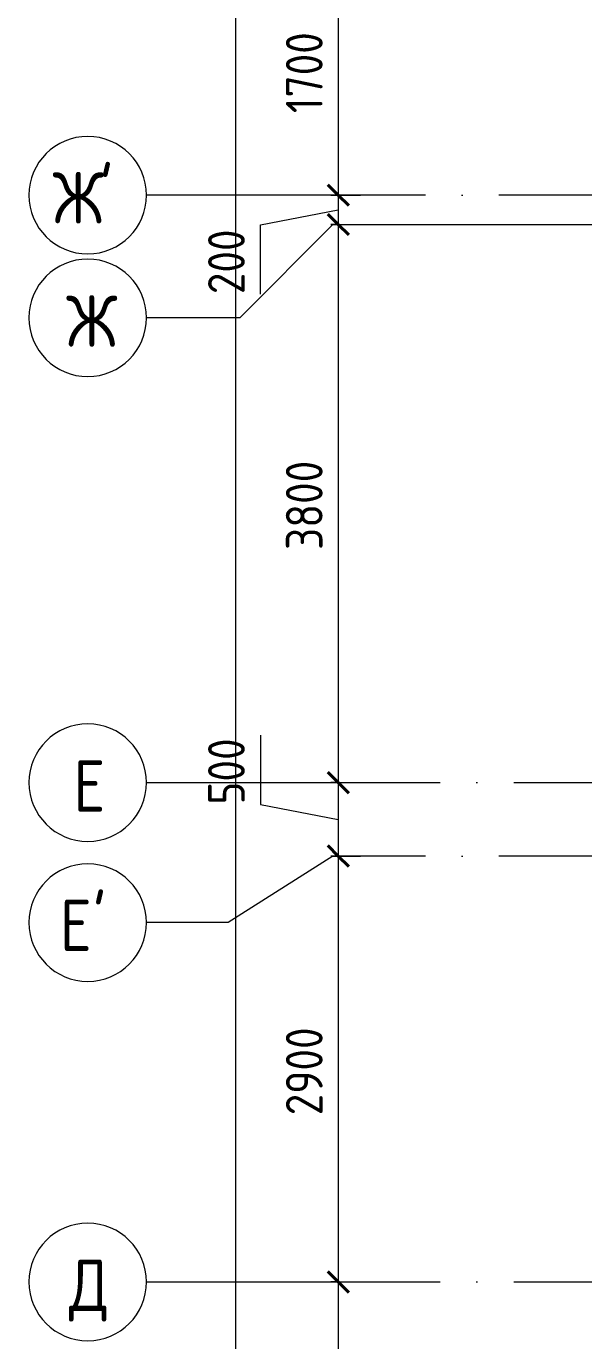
# Model space of a CAD drawing. Header units: millimetres. Extents: x 97 to 61947, y -4357 to 61202.
# Drawn here: x 39229 to 43024, y 18825 to 27775 of the extents above; entities that cross this region are included whole.
import ezdxf

# ---------------------------------------------------------------- set-up
doc = ezdxf.new("R2010")
doc.units = ezdxf.units.MM
doc.linetypes.add('ADSK_Линия сетки', pattern=[2500, 2000, -250, 0, -250])
for name, color, linetype, lineweight in [('A-____-____-DIMS', 211, 'Continuous', 9), ('A-____-____-DIMS-100', 211, 'Continuous', 9), ('S-GRID-____-IDEN', 1, 'Continuous', 20), ('S-GRID-____-OTLN', 1, 'Continuous', 9)]:
    doc.layers.add(name, color=color, linetype=linetype, lineweight=lineweight)
doc.styles.add('GOST Common', font='GOST_Common.ttf', dxfattribs={"width": 0.9, "height": 250})
doc.styles.add('GOST Common_2', font='GOST_Common.ttf', dxfattribs={"width": 0.9, "height": 350})
doc.dimstyles.new('ADSK_Основной_2_5_мм', dxfattribs={"dimscale": 304.8, "dimtxt": 0.824897, "dimasz": 0.463911, "dimexe": 0.492126, "dimexo": 0.001615, "dimgap": 0.098425, "dimtad": 1, "dimlfac": 304.8, "dimrnd": 0.01, "dimdsep": 46, "dimtxsty": 'GOST Common', "dimblk1": 'OBLIQUE', "dimblk2": 'OBLIQUE', "dimsah": 1, "dimcen": 0.09, "dimdle": 0.492126, "dimazin": 2, "dimtfac": 1, "dimtdec": 4, "dimtix": 1, "dimtmove": 0, "dimatfit": 3, "dimfxl": 1, "dimtvp": 1, "dimtolj": 1, "dimtzin": 0, "dimlwd": 20, "dimlwe": 20, "dimarcsym": 2})
doc.dimstyles.new('ADSK_Основной_2_5_мм_Округление_до_10_мм', dxfattribs={"dimscale": 304.8, "dimtxt": 0.824897, "dimasz": 0.463911, "dimexe": 0.492126, "dimexo": 0.001615, "dimgap": 0.098425, "dimtad": 1, "dimdec": 0, "dimlfac": 304.8, "dimrnd": 10, "dimdsep": 46, "dimtxsty": 'GOST Common', "dimblk1": 'OBLIQUE', "dimblk2": 'OBLIQUE', "dimsah": 1, "dimcen": 0.09, "dimdle": 0.492126, "dimazin": 2, "dimtfac": 1, "dimtdec": 4, "dimtix": 1, "dimtmove": 1, "dimatfit": 3, "dimfxl": 1, "dimtvp": 1, "dimtolj": 1, "dimtzin": 0, "dimlwd": 20, "dimlwe": 20, "dimarcsym": 2})
doc.dimstyles.new('ADSK_Основной_2_5_мм_Округление_до_10_мм_1', dxfattribs={"dimscale": 304.8, "dimtxt": 0.824897, "dimasz": 0.463911, "dimexe": 0.492126, "dimexo": 0.001615, "dimgap": 0.098425, "dimtad": 1, "dimdec": 0, "dimlfac": 304.8, "dimrnd": 10, "dimdsep": 46, "dimtxsty": 'GOST Common', "dimblk1": 'OBLIQUE', "dimblk2": 'OBLIQUE', "dimsah": 1, "dimcen": 0.09, "dimdle": 0.492126, "dimazin": 2, "dimtfac": 1, "dimtdec": 4, "dimtix": 1, "dimtmove": 0, "dimatfit": 3, "dimfxl": 1, "dimtvp": 1, "dimtolj": 1, "dimtzin": 0, "dimlwd": 20, "dimlwe": 20, "dimarcsym": 2})

# ---------------------------------------------------------------- blocks, each defined once
blk = doc.blocks.new('Ось сетки - Круг_Ø8 мм-8258-О_АИ_ПП_12_600_Целиком')
at = {"layer": 'S-GRID-____-IDEN'}
for start, end in [(360, 180), (180, 360)]:
    blk.add_arc((0, 0), 4, start, end, dxfattribs=at)
blk = doc.blocks.new('DIMBLOCK15-О_АИ_ПП_12_600_Целиком')
at = {"layer": 'A-____-____-DIMS-100', "lineweight": 40}
for p, q in [((41353.1, 28325), (41282.4, 28395.7)), ((41353.1, 28325), (41423.8, 28254.3)), ((41353.1, 26625.1), (41282.4, 26695.8)), ((41353.1, 26625.1), (41423.8, 26554.4))]:
    blk.add_line(p, q, dxfattribs=at)
at = {"layer": 'A-____-____-DIMS-100', "lineweight": 20}
for p, q in [((41303.1, 28325), (41503.1, 28325)), ((41353.1, 28325), (41303.1, 28325)), ((41353.1, 28325), (41353.1, 26625.1)), ((41303.1, 26625.1), (41503.1, 26625.1)), ((41353.1, 26625.1), (41303.1, 26625.1))]:
    blk.add_line(p, q, dxfattribs=at)
at = {"layer": 'A-____-____-DIMS-100', "color": 0, "lineweight": 20, "insert": (40996.4, 27183.1), "char_height": 250, "width": 700.591, "attachment_point": 1, "rotation": 90, "line_spacing_factor": 1.022761, "style": 'GOST Common'}
blk.add_mtext('1700', dxfattribs=at)
blk = doc.blocks.new('_Oblique')
at = {"color": 0, "linetype": 'ByBlock', "lineweight": -2}
blk.add_line((-0.5, -0.5), (0.5, 0.5), dxfattribs=at)
blk = doc.blocks.new('DIMBLOCK16-О_АИ_ПП_12_600_Целиком')
at = {"layer": 'A-____-____-DIMS-100', "lineweight": 40}
for p, q in [((41353.1, 26625.1), (41282.4, 26695.8)), ((41353.1, 26625.1), (41423.8, 26554.4)), ((41353.1, 26425), (41282.4, 26495.7)), ((41353.1, 26425), (41423.8, 26354.3))]:
    blk.add_line(p, q, dxfattribs=at)
at = {"layer": 'A-____-____-DIMS-100', "lineweight": 20}
for p, q in [((41303.1, 26625.1), (41503.1, 26625.1)), ((41353.1, 26625.1), (41303.1, 26625.1)), ((41353.1, 26625.1), (41353.1, 26425)), ((40823.1, 26424.1), (41353.1, 26525.1)), ((40823.1, 25951), (40823.1, 26424.1)), ((41303.1, 26425), (41503.1, 26425)), ((41353.1, 26425), (41303.1, 26425))]:
    blk.add_line(p, q, dxfattribs=at)
at = {"layer": 'A-____-____-DIMS-100', "color": 0, "lineweight": 20, "insert": (40466.4, 25951), "char_height": 250, "width": 567.632, "attachment_point": 1, "rotation": 90, "line_spacing_factor": 1.022761, "style": 'GOST Common'}
blk.add_mtext('200', dxfattribs=at)
blk = doc.blocks.new('DIMBLOCK17-О_АИ_ПП_12_600_Целиком')
at = {"layer": 'A-____-____-DIMS-100', "lineweight": 40}
for p, q in [((41353.1, 26425), (41282.4, 26495.7)), ((41353.1, 26425), (41423.8, 26354.3)), ((41353.1, 22625), (41282.4, 22695.7)), ((41353.1, 22625), (41423.8, 22554.3))]:
    blk.add_line(p, q, dxfattribs=at)
at = {"layer": 'A-____-____-DIMS-100', "lineweight": 20}
for p, q in [((41303.1, 26425), (41503.1, 26425)), ((41353.1, 26425), (41303.1, 26425)), ((41353.1, 26425), (41353.1, 22625)), ((41303.1, 22625), (41503.1, 22625)), ((41353.1, 22625), (41303.1, 22625))]:
    blk.add_line(p, q, dxfattribs=at)
at = {"layer": 'A-____-____-DIMS-100', "color": 0, "lineweight": 20, "insert": (40996.4, 24209.6), "char_height": 250, "width": 756.843, "attachment_point": 1, "rotation": 90, "line_spacing_factor": 1.022761, "style": 'GOST Common'}
blk.add_mtext('3800', dxfattribs=at)
blk = doc.blocks.new('DIMBLOCK18-О_АИ_ПП_12_600_Целиком')
at = {"layer": 'A-____-____-DIMS-100', "lineweight": 20}
for p, q in [((40823.1, 22949.1), (40823.1, 22476)), ((41303.1, 22625), (41503.1, 22625)), ((41353.1, 22625), (41303.1, 22625)), ((41353.1, 22625), (41353.1, 22125.1)), ((40823.1, 22476), (41353.1, 22375.1)), ((41303.1, 22125.1), (41503.1, 22125.1)), ((41353.1, 22125.1), (41303.1, 22125.1))]:
    blk.add_line(p, q, dxfattribs=at)
at = {"layer": 'A-____-____-DIMS-100', "lineweight": 40}
for p, q in [((41353.1, 22625), (41282.4, 22695.7)), ((41353.1, 22625), (41423.8, 22554.3)), ((41353.1, 22125.1), (41282.4, 22195.8)), ((41353.1, 22125.1), (41423.8, 22054.4))]:
    blk.add_line(p, q, dxfattribs=at)
at = {"layer": 'A-____-____-DIMS-100', "color": 0, "lineweight": 20, "insert": (40466.4, 22476), "char_height": 250, "width": 567.632, "attachment_point": 1, "rotation": 90, "line_spacing_factor": 1.022761, "style": 'GOST Common'}
blk.add_mtext('500', dxfattribs=at)
blk = doc.blocks.new('DIMBLOCK19-О_АИ_ПП_12_600_Целиком')
at = {"layer": 'A-____-____-DIMS-100', "lineweight": 40}
for p, q in [((41353.1, 22125.1), (41282.4, 22195.8)), ((41353.1, 22125.1), (41423.8, 22054.4)), ((41353.1, 19225), (41282.4, 19295.7)), ((41353.1, 19225), (41423.8, 19154.3))]:
    blk.add_line(p, q, dxfattribs=at)
at = {"layer": 'A-____-____-DIMS-100', "lineweight": 20}
for p, q in [((41303.1, 22125.1), (41503.1, 22125.1)), ((41353.1, 22125.1), (41303.1, 22125.1)), ((41353.1, 22125.1), (41353.1, 19225)), ((41303.1, 19225), (41503.1, 19225)), ((41353.1, 19225), (41303.1, 19225))]:
    blk.add_line(p, q, dxfattribs=at)
at = {"layer": 'A-____-____-DIMS-100', "color": 0, "lineweight": 20, "insert": (40996.4, 20359.7), "char_height": 250, "width": 756.843, "attachment_point": 1, "rotation": 90, "line_spacing_factor": 1.022761, "style": 'GOST Common'}
blk.add_mtext('2900', dxfattribs=at)
blk = doc.blocks.new('DIMBLOCK20-О_АИ_ПП_12_600_Целиком')
at = {"layer": 'A-____-____-DIMS-100', "lineweight": 40}
for p, q in [((41353.1, 19225), (41282.4, 19295.7)), ((41353.1, 19225), (41423.8, 19154.3)), ((41353.1, 17625.1), (41282.4, 17695.8)), ((41353.1, 17625.1), (41423.8, 17554.4))]:
    blk.add_line(p, q, dxfattribs=at)
at = {"layer": 'A-____-____-DIMS-100', "lineweight": 20}
for p, q in [((41303.1, 19225), (41503.1, 19225)), ((41353.1, 19225), (41303.1, 19225)), ((41353.1, 19225), (41353.1, 17625.1)), ((41303.1, 17625.1), (41503.1, 17625.1)), ((41353.1, 17625.1), (41303.1, 17625.1))]:
    blk.add_line(p, q, dxfattribs=at)
at = {"layer": 'A-____-____-DIMS-100', "color": 0, "lineweight": 20, "insert": (40996.4, 18133.1), "char_height": 250, "width": 700.591, "attachment_point": 1, "rotation": 90, "line_spacing_factor": 1.022761, "style": 'GOST Common'}
blk.add_mtext('1600', dxfattribs=at)
blk = doc.blocks.new('DIMBLOCK31-О_АИ_ПП_12_600_Целиком')
at = {"layer": 'A-____-____-DIMS-100', "lineweight": 20}
for p, q in [((40653.1, 58925), (40653.1, -125)), ((40603.1, 58775), (40803.1, 58775)), ((40653.1, 58775), (40603.1, 58775)), ((40603.1, 25), (40803.1, 25)), ((40653.1, 25), (40603.1, 25))]:
    blk.add_line(p, q, dxfattribs=at)
at = {"layer": 'A-____-____-DIMS-100', "lineweight": 40}
for p, q in [((40653.1, 58775), (40582.4, 58845.7)), ((40653.1, 58775), (40723.8, 58704.3)), ((40653.1, 25), (40582.4, 95.7)), ((40653.1, 25), (40723.8, -45.7))]:
    blk.add_line(p, q, dxfattribs=at)
at = {"layer": 'A-____-____-DIMS-100', "color": 0, "lineweight": 20, "insert": (40296.4, 29005.8), "char_height": 250, "width": 946.054, "attachment_point": 1, "rotation": 90, "line_spacing_factor": 1.022761, "style": 'GOST Common'}
blk.add_mtext('58750', dxfattribs=at)

msp = doc.modelspace()

# ---------------------------------------------------------------- linework, layer by layer
at = {"layer": 'S-GRID-____-OTLN', "linetype": 'ADSK_Линия сетки'}
for p, q in [((61947.220678, 26625.11992), (40046.795213, 26625.11992)), ((41316.795213, 26425.000586), (61947.220678, 26425.000586)), ((40046.795213, 22625.000586), (61947.220678, 22625.000586)), ((61947.220678, 22125.11992), (41316.795213, 22125.11992)), ((40046.795213, 19225.000586), (61947.220678, 19225.000586))]:
    msp.add_line(p, q, dxfattribs=at)
at = {"layer": 'S-GRID-____-OTLN'}
for p, q in [((41316.795213, 26425.000586), (40681.795213, 25790.000586)), ((40681.795213, 25790.000586), (40046.795213, 25790.000586)), ((41316.795213, 22125.11992), (40604.05331, 21671.73327)), ((40604.05331, 21671.73327), (40046.795213, 21671.73327))]:
    msp.add_line(p, q, dxfattribs=at)

# ---------------------------------------------------------------- block references
at = {"layer": 'S-GRID-____-IDEN', "xscale": 99.99999999999993, "yscale": 99.99999999999993, "zscale": 99.99999999999993}
for p, rotation in [((39646.795213, 26625.11992), 89.9999999999998), ((39646.795213, 25790.000586), 269.9999999999994), ((39646.795213, 22625.000586), 269.9999999999994), ((39646.795213, 21671.73327), 89.9999999999998), ((39646.795213, 19225.000586), 269.9999999999994)]:
    msp.add_blockref('Ось сетки - Круг_Ø8 мм-8258-О_АИ_ПП_12_600_Целиком', p, dxfattribs=dict(at, rotation=rotation))

# ---------------------------------------------------------------- texts
at = {"layer": 'S-GRID-____-IDEN', "lineweight": 9, "char_height": 350, "attachment_point": 1, "style": 'GOST Common_2'}
for s, insert, width in [("\\fGOST Common|b0|i0|c204|p34|;\\W.9;'", (39730.136856, 26782.345506), 137.0885625), ('\\fGOST Common|b0|i0|c204|p34|;\\W.9;Ж', (39408.668106, 26782.345506), 389.620125), ('\\fGOST Common|b0|i0|c204|p34|;\\W.9;Ж', (39500.622321, 25942.587499), 389.620125), ('\\fGOST Common|b0|i0|c204|p34|;\\W.9;Е', (39548.322321, 22777.587499), 274.177125), ("\\fGOST Common|b0|i0|c204|p34|;\\W.9;'", (39682.586856, 21828.958857), 137.0885625), ('\\fGOST Common|b0|i0|c204|p34|;\\W.9;Е', (39456.368106, 21828.958857), 274.177125), ('\\fGOST Common|b0|i0|c204|p34|;\\W.9;Д', (39518.622321, 19377.587499), 346.329)]:
    msp.add_mtext(s, dxfattribs=dict(at, insert=insert, width=width))

# ---------------------------------------------------------------- dimensions: what is measured, and where the dimension line sits
at = {"layer": 'A-____-____-DIMS', "lineweight": 20}
for base, p1, p2, dimstyle, override, picture, middle in [((40653.118566772, 25.0005861031), (40753.103465632, 58775.000586104), (40753.1034656318, 25.0005861031), 'ADSK_Основной_2_5_мм', {"dimpost": '<>', "dimfxl": 58750}, 'DIMBLOCK31-О_АИ_ПП_12_600_Целиком', (40498.118566772, 29400.0005861036)), ((41353.118567, 26625.11992), (41453.103466, 28325.000984), (41453.103466, 26625.11992), 'ADSK_Основной_2_5_мм_Округление_до_10_мм_1', {"dimpost": '<>', "dimfxl": 1699.881065}, 'DIMBLOCK15-О_АИ_ПП_12_600_Целиком', (41198.118567, 27475.060452)), ((41353.118567, 22625.000586), (41453.103466, 26425.000586), (41453.103466, 22625.000586), 'ADSK_Основной_2_5_мм_Округление_до_10_мм_1', {"dimpost": '<>', "dimfxl": 3800}, 'DIMBLOCK17-О_АИ_ПП_12_600_Целиком', (41198.118567, 24525.000586)), ((41353.118567, 19225.000586), (41453.103466, 22125.11992), (41453.103466, 19225.000586), 'ADSK_Основной_2_5_мм_Округление_до_10_мм_1', {"dimpost": '<>', "dimfxl": 2900.119334}, 'DIMBLOCK19-О_АИ_ПП_12_600_Целиком', (41198.118567, 20675.060253)), ((41353.118567, 17625.060253), (41453.103466, 19225.000586), (41453.103466, 17625.060253), 'ADSK_Основной_2_5_мм_Округление_до_10_мм_1', {"dimpost": '<>', "dimfxl": 1599.940333}, 'DIMBLOCK20-О_АИ_ПП_12_600_Целиком', (41198.118567, 18425.030419))]:
    dim = msp.add_linear_dim(base=base, p1=p1, p2=p2, angle=90, dimstyle=dimstyle, override=override, dxfattribs=at)
    dim.commit()
    dim.dimension.update_dxf_attribs({"geometry": picture, "text_midpoint": middle})
for base, p1, p2, override, picture, middle in [((41353.118567, 26425.000586), (41453.103466, 26625.11992), (41453.103466, 26425.000586), {"dimpost": '<>', "dimfxl": 200.119334}, 'DIMBLOCK16-О_АИ_ПП_12_600_Целиком', (40633.078157, 26234.86295)), ((41353.118567, 22125.11992), (41453.103466, 22625.000586), (41453.103466, 22125.11992), {"dimpost": '<>', "dimfxl": 499.880666}, 'DIMBLOCK18-О_АИ_ПП_12_600_Целиком', (40633.078157, 22759.86295))]:
    dim = msp.add_linear_dim(base=base, p1=p1, p2=p2, angle=90, dimstyle='ADSK_Основной_2_5_мм_Округление_до_10_мм', override=override, dxfattribs=at)
    dim.commit()
    dim.dimension.update_dxf_attribs({"geometry": picture, "text_midpoint": middle, "dimtype": 160, "text_rotation": 90})

doc.saveas('drawing.dxf')
